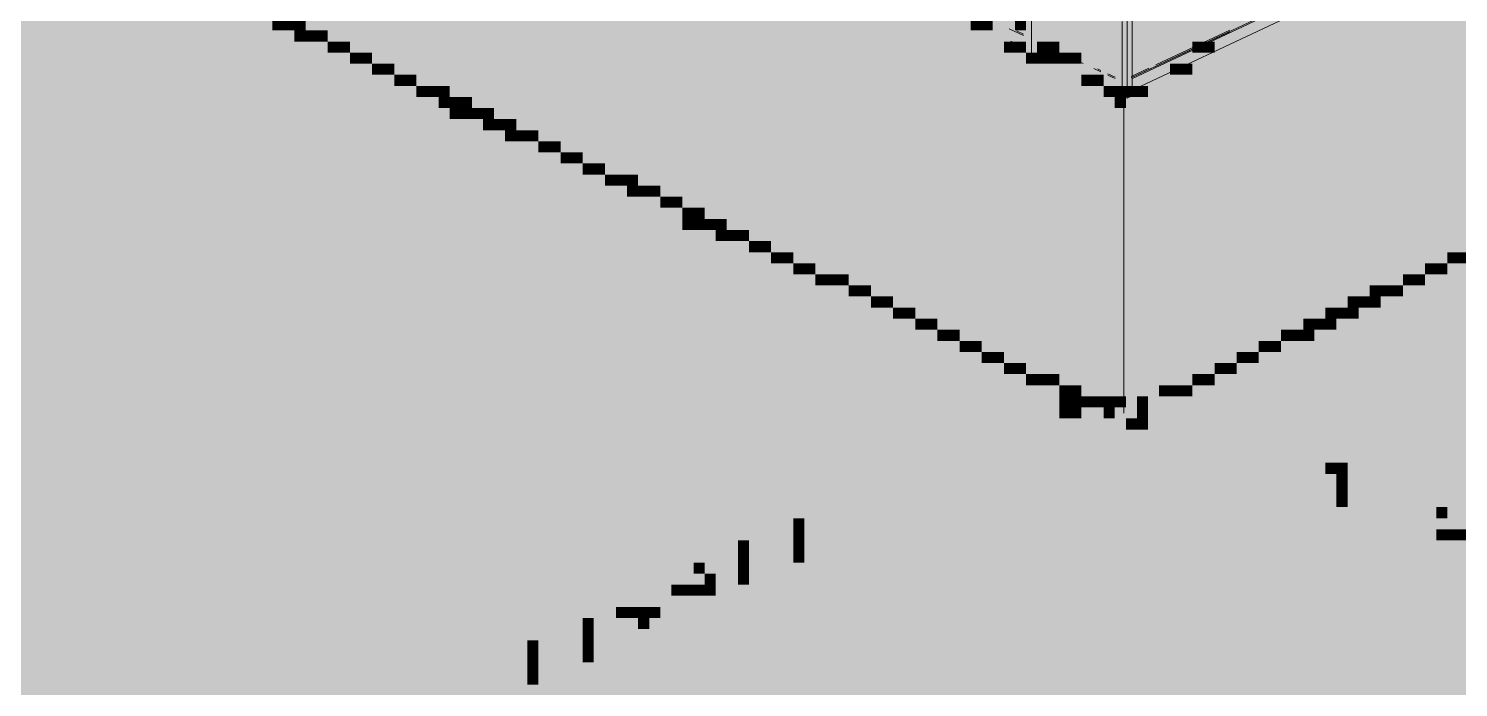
# Paper-space layout '03 3D Building and Roof' of a CAD drawing. Header units: millimetres. Extents: x 5 to 415, y 5 to 292.
# Drawn here: x 202.66 to 224.16, y 198.29 to 208.19 of the extents above; entities that cross this region are included whole.
import ezdxf

# ---------------------------------------------------------------- set-up
doc = ezdxf.new("R2010")
doc.units = ezdxf.units.MM
doc.layers.add('EXISTING', color=7, linetype='Continuous')
doc.layers.add('IMAGES', color=7, linetype='Continuous')

# ---------------------------------------------------------------- blocks, each defined once
blk = doc.blocks.new('SHEET_03')
at = {"layer": 'EXISTING', "color": 250, "lineweight": 9}
for p, q in [((217.743, 224.429), (217.743, 207.777)), ((219.177, 223.803), (219.177, 207.151)), ((219.252, 207.186), (219.252, 223.838)), ((219.257, 207.466), (221.584, 208.558)), ((219.257, 207.445), (221.584, 208.537)), ((219.102, 207.303), (219.102, 208.3)), ((221.559, 208.351), (219.127, 207.21)), ((217.407, 208.191), (217.619, 208.092)), ((217.513, 208.162), (217.619, 208.112)), ((219.241, 207.453), (220.721, 208.148)), ((220.721, 208.169), (219.611, 207.648)), ((217.485, 207.98), (217.432, 208.005)), ((217.884, 207.967), (217.99, 207.918)), ((217.937, 207.963), (217.99, 207.938)), ((218.096, 207.889), (218.149, 207.864)), ((218.096, 207.868), (218.149, 207.843)), ((218.255, 207.793), (218.36, 207.744)), ((218.307, 207.789), (218.36, 207.764)), ((218.466, 207.694), (218.519, 207.669)), ((218.678, 207.595), (218.784, 207.545)), ((218.731, 207.59), (218.784, 207.566)), ((218.89, 207.516), (218.996, 207.466)), ((218.89, 207.495), (218.996, 207.445)), ((219.505, 207.598), (219.241, 207.474)), ((219.127, 207.21), (219.074, 207.235)), ((219.102, 207.416), (219.102, 207.396)), ((219.102, 207.186), (219.177, 207.221)), ((219.127, 207.21), (219.127, 202.415)), ((219.177, 207.221), (219.252, 207.186)), ((219.177, 207.151), (219.102, 207.186)), ((219.252, 207.186), (219.177, 207.151))]:
    blk.add_line(p, q, dxfattribs=at)
at = {"layer": 'IMAGES', "color": 7}
for points in [[(217.659, 207.833), (217.825, 207.833), (217.659, 224.667), (217.825, 224.667)], [(218.992, 207.5), (219.159, 207.5), (218.992, 210.5), (219.159, 210.5)], [(219.159, 207.5), (219.325, 207.5), (219.159, 210.5), (219.325, 210.5)], [(217.825, 208), (217.992, 208), (217.825, 208.833), (217.992, 208.833)], [(163.836, 208.167), (205.994, 208.167), (163.836, 208.333), (205.994, 208.333)], [(205.994, 208.167), (206.328, 208.167), (205.994, 208.333), (206.328, 208.333)], [(206.328, 208.167), (206.494, 208.167), (206.328, 208.333), (206.494, 208.333)], [(206.494, 208.167), (206.661, 208.167), (206.494, 208.333), (206.661, 208.333)], [(206.661, 208.167), (206.827, 208.167), (206.661, 208.333), (206.827, 208.333)], [(206.827, 208.167), (216.826, 208.167), (206.827, 208.333), (216.826, 208.333)], [(216.826, 208.167), (216.992, 208.167), (216.826, 208.333), (216.992, 208.333)], [(216.992, 208.167), (217.159, 208.167), (216.992, 208.333), (217.159, 208.333)], [(217.159, 208.167), (217.492, 208.167), (217.159, 208.333), (217.492, 208.333)], [(217.492, 208.167), (217.659, 208.167), (217.492, 208.333), (217.659, 208.333)], [(217.992, 208), (218.992, 208), (217.992, 208.333), (218.992, 208.333)], [(219.325, 208.167), (220.825, 208.167), (219.325, 208.333), (220.825, 208.333)], [(220.825, 208.167), (221.825, 208.167), (220.825, 208.333), (221.825, 208.333)], [(221.825, 208.167), (231.49, 208.167), (221.825, 208.333), (231.49, 208.333)], [(164.169, 208), (206.328, 208), (164.169, 208.167), (206.328, 208.167)], [(206.328, 208), (206.661, 208), (206.328, 208.167), (206.661, 208.167)], [(206.661, 208), (206.827, 208), (206.661, 208.167), (206.827, 208.167)], [(206.827, 208), (206.994, 208), (206.827, 208.167), (206.994, 208.167)], [(206.994, 208), (207.161, 208), (206.994, 208.167), (207.161, 208.167)], [(207.161, 208), (216.992, 208), (207.161, 208.167), (216.992, 208.167)], [(216.992, 208), (217.326, 208), (216.992, 208.167), (217.326, 208.167)], [(217.326, 208), (217.659, 208), (217.326, 208.167), (217.659, 208.167)], [(219.325, 207.833), (219.492, 207.833), (219.325, 208.167), (219.492, 208.167)], [(219.492, 208), (220.325, 208), (219.492, 208.167), (220.325, 208.167)], [(220.325, 208), (221.325, 208), (220.325, 208.167), (221.325, 208.167)], [(221.325, 208), (231.156, 208), (221.325, 208.167), (231.156, 208.167)], [(164.502, 207.833), (206.661, 207.833), (164.502, 208), (206.661, 208)], [(206.661, 207.833), (207.161, 207.833), (206.661, 208), (207.161, 208)], [(207.161, 207.833), (207.327, 207.833), (207.161, 208), (207.327, 208)], [(207.327, 207.833), (207.494, 207.833), (207.327, 208), (207.494, 208)], [(207.494, 207.833), (217.326, 207.833), (207.494, 208), (217.326, 208)], [(217.326, 207.833), (217.492, 207.833), (217.326, 208), (217.492, 208)], [(217.492, 207.833), (217.659, 207.833), (217.492, 208), (217.659, 208)], [(217.825, 207.833), (217.992, 207.833), (217.825, 208), (217.992, 208)], [(217.992, 207.833), (218.159, 207.833), (217.992, 208), (218.159, 208)], [(218.159, 207.833), (218.992, 207.833), (218.159, 208), (218.992, 208)], [(219.492, 207.833), (220.158, 207.833), (219.492, 208), (220.158, 208)], [(220.158, 207.833), (220.325, 207.833), (220.158, 208), (220.325, 208)], [(220.325, 207.833), (220.492, 207.833), (220.325, 208), (220.492, 208)], [(220.492, 207.833), (220.992, 207.833), (220.492, 208), (220.992, 208)], [(220.992, 207.833), (230.656, 207.833), (220.992, 208), (230.656, 208)], [(164.835, 207.667), (207.161, 207.667), (164.835, 207.833), (207.161, 207.833)], [(165.335, 207.5), (207.494, 207.5), (165.335, 207.667), (207.494, 207.667)], [(207.161, 207.667), (207.494, 207.667), (207.161, 207.833), (207.494, 207.833)], [(207.494, 207.667), (207.661, 207.667), (207.494, 207.833), (207.661, 207.833)], [(207.494, 207.5), (207.827, 207.5), (207.494, 207.667), (207.827, 207.667)], [(207.661, 207.667), (207.827, 207.667), (207.661, 207.833), (207.827, 207.833)], [(207.827, 207.667), (217.659, 207.667), (207.827, 207.833), (217.659, 207.833)], [(207.827, 207.5), (207.994, 207.5), (207.827, 207.667), (207.994, 207.667)], [(207.994, 207.5), (208.161, 207.5), (207.994, 207.667), (208.161, 207.667)], [(208.161, 207.5), (218.159, 207.5), (208.161, 207.667), (218.159, 207.667)], [(217.659, 207.667), (217.825, 207.667), (217.659, 207.833), (217.825, 207.833)], [(217.825, 207.667), (217.992, 207.667), (217.825, 207.833), (217.992, 207.833)], [(217.992, 207.667), (218.159, 207.667), (217.992, 207.833), (218.159, 207.833)], [(218.159, 207.667), (218.325, 207.667), (218.159, 207.833), (218.325, 207.833)], [(218.159, 207.5), (218.992, 207.5), (218.159, 207.667), (218.992, 207.667)], [(218.325, 207.667), (218.492, 207.667), (218.325, 207.833), (218.492, 207.833)], [(218.492, 207.667), (218.992, 207.667), (218.492, 207.833), (218.992, 207.833)], [(219.325, 207.667), (219.825, 207.667), (219.325, 207.833), (219.825, 207.833)], [(219.325, 207.5), (219.825, 207.5), (219.325, 207.667), (219.825, 207.667)], [(219.825, 207.667), (220.658, 207.667), (219.825, 207.833), (220.658, 207.833)], [(219.825, 207.5), (219.992, 207.5), (219.825, 207.667), (219.992, 207.667)], [(219.992, 207.5), (220.158, 207.5), (219.992, 207.667), (220.158, 207.667)], [(220.158, 207.5), (229.99, 207.5), (220.158, 207.667), (229.99, 207.667)], [(220.658, 207.667), (230.323, 207.667), (220.658, 207.833), (230.323, 207.833)], [(165.669, 207.333), (207.827, 207.333), (165.669, 207.5), (207.827, 207.5)], [(207.827, 207.333), (208.161, 207.333), (207.827, 207.5), (208.161, 207.5)], [(208.161, 207.333), (208.327, 207.333), (208.161, 207.5), (208.327, 207.5)], [(208.327, 207.333), (208.494, 207.333), (208.327, 207.5), (208.494, 207.5)], [(208.494, 207.333), (218.492, 207.333), (208.494, 207.5), (218.492, 207.5)], [(218.492, 207.333), (218.659, 207.333), (218.492, 207.5), (218.659, 207.5)], [(218.659, 207.333), (218.825, 207.333), (218.659, 207.5), (218.825, 207.5)], [(218.825, 207.333), (219.159, 207.333), (218.825, 207.5), (219.159, 207.5)], [(219.159, 207.333), (219.492, 207.333), (219.159, 207.5), (219.492, 207.5)], [(219.492, 207.333), (219.825, 207.333), (219.492, 207.5), (219.825, 207.5)], [(219.825, 207.333), (229.657, 207.333), (219.825, 207.5), (229.657, 207.5)], [(166.168, 207.167), (208.161, 207.167), (166.168, 207.333), (208.161, 207.333)], [(208.161, 207.167), (208.494, 207.167), (208.161, 207.333), (208.494, 207.333)], [(208.494, 207.167), (208.66, 207.167), (208.494, 207.333), (208.66, 207.333)], [(208.66, 207.167), (208.827, 207.167), (208.66, 207.333), (208.827, 207.333)], [(208.827, 207.167), (208.994, 207.167), (208.827, 207.333), (208.994, 207.333)], [(208.994, 207.167), (218.825, 207.167), (208.994, 207.333), (218.825, 207.333)], [(218.825, 207.167), (218.992, 207.167), (218.825, 207.333), (218.992, 207.333)], [(218.992, 207.167), (219.159, 207.167), (218.992, 207.333), (219.159, 207.333)], [(219.159, 207.167), (219.325, 207.167), (219.159, 207.333), (219.325, 207.333)], [(219.325, 207.167), (219.492, 207.167), (219.325, 207.333), (219.492, 207.333)], [(219.492, 207.167), (229.323, 207.167), (219.492, 207.333), (229.323, 207.333)], [(166.335, 207), (208.494, 207), (166.335, 207.167), (208.494, 207.167)], [(166.668, 206.833), (208.994, 206.833), (166.668, 207), (208.994, 207)], [(208.494, 207), (208.827, 207), (208.494, 207.167), (208.827, 207.167)], [(208.827, 207), (208.994, 207), (208.827, 207.167), (208.994, 207.167)], [(208.994, 207), (209.16, 207), (208.994, 207.167), (209.16, 207.167)], [(208.994, 206.833), (209.16, 206.833), (208.994, 207), (209.16, 207)], [(209.16, 207), (209.327, 207), (209.16, 207.167), (209.327, 207.167)], [(209.16, 206.833), (209.327, 206.833), (209.16, 207), (209.327, 207)], [(209.327, 207), (218.992, 207), (209.327, 207.167), (218.992, 207.167)], [(209.327, 206.833), (209.494, 206.833), (209.327, 207), (209.494, 207)], [(209.494, 206.833), (209.66, 206.833), (209.494, 207), (209.66, 207)], [(209.66, 206.833), (219.159, 206.833), (209.66, 207), (219.159, 207)], [(218.992, 207), (219.159, 207), (218.992, 207.167), (219.159, 207.167)], [(219.159, 202.5), (219.325, 202.5), (219.159, 207.167), (219.325, 207.167)], [(219.325, 207), (228.99, 207), (219.325, 207.167), (228.99, 207.167)], [(219.325, 206.833), (228.657, 206.833), (219.325, 207), (228.657, 207)], [(166.668, 206.667), (209.16, 206.667), (166.668, 206.833), (209.16, 206.833)], [(209.16, 206.667), (209.494, 206.667), (209.16, 206.833), (209.494, 206.833)], [(209.494, 206.667), (209.66, 206.667), (209.494, 206.833), (209.66, 206.833)], [(209.66, 206.667), (209.827, 206.667), (209.66, 206.833), (209.827, 206.833)], [(209.827, 206.667), (209.994, 206.667), (209.827, 206.833), (209.994, 206.833)], [(209.994, 206.667), (219.159, 206.667), (209.994, 206.833), (219.159, 206.833)], [(219.325, 206.667), (228.323, 206.667), (219.325, 206.833), (228.323, 206.833)], [(167.335, 206.5), (209.494, 206.5), (167.335, 206.667), (209.494, 206.667)], [(209.494, 206.5), (209.827, 206.5), (209.494, 206.667), (209.827, 206.667)], [(209.827, 206.5), (209.994, 206.5), (209.827, 206.667), (209.994, 206.667)], [(209.994, 206.5), (210.16, 206.5), (209.994, 206.667), (210.16, 206.667)], [(210.16, 206.5), (210.327, 206.5), (210.16, 206.667), (210.327, 206.667)], [(210.327, 206.5), (219.159, 206.5), (210.327, 206.667), (219.159, 206.667)], [(219.325, 206.5), (227.99, 206.5), (219.325, 206.667), (227.99, 206.667)], [(167.668, 206.333), (209.827, 206.333), (167.668, 206.5), (209.827, 206.5)], [(209.827, 206.333), (210.327, 206.333), (209.827, 206.5), (210.327, 206.5)], [(210.327, 206.333), (210.493, 206.333), (210.327, 206.5), (210.493, 206.5)], [(210.493, 206.333), (210.66, 206.333), (210.493, 206.5), (210.66, 206.5)], [(210.66, 206.333), (219.159, 206.333), (210.66, 206.5), (219.159, 206.5)], [(219.325, 206.333), (227.49, 206.333), (219.325, 206.5), (227.49, 206.5)], [(168.001, 206.167), (210.327, 206.167), (168.001, 206.333), (210.327, 206.333)], [(168.501, 206), (210.66, 206), (168.501, 206.167), (210.66, 206.167)], [(210.327, 206.167), (210.66, 206.167), (210.327, 206.333), (210.66, 206.333)], [(210.66, 206.167), (210.827, 206.167), (210.66, 206.333), (210.827, 206.333)], [(210.66, 206), (210.993, 206), (210.66, 206.167), (210.993, 206.167)], [(210.827, 206.167), (210.993, 206.167), (210.827, 206.333), (210.993, 206.333)], [(210.993, 206.167), (219.159, 206.167), (210.993, 206.333), (219.159, 206.333)], [(210.993, 206), (211.16, 206), (210.993, 206.167), (211.16, 206.167)], [(211.16, 206), (211.327, 206), (211.16, 206.167), (211.327, 206.167)], [(211.327, 206), (219.159, 206), (211.327, 206.167), (219.159, 206.167)], [(219.325, 206.167), (227.157, 206.167), (219.325, 206.333), (227.157, 206.333)], [(219.325, 206), (226.824, 206), (219.325, 206.167), (226.824, 206.167)], [(168.835, 205.833), (210.993, 205.833), (168.835, 206), (210.993, 206)], [(210.993, 205.833), (211.327, 205.833), (210.993, 206), (211.327, 206)], [(211.327, 205.833), (211.493, 205.833), (211.327, 206), (211.493, 206)], [(211.493, 205.833), (211.66, 205.833), (211.493, 206), (211.66, 206)], [(211.66, 205.833), (211.827, 205.833), (211.66, 206), (211.827, 206)], [(211.827, 205.833), (219.159, 205.833), (211.827, 206), (219.159, 206)], [(219.325, 205.833), (226.49, 205.833), (219.325, 206), (226.49, 206)], [(169.334, 205.667), (211.327, 205.667), (169.334, 205.833), (211.327, 205.833)], [(211.327, 205.667), (211.66, 205.667), (211.327, 205.833), (211.66, 205.833)], [(211.66, 205.667), (211.827, 205.667), (211.66, 205.833), (211.827, 205.833)], [(211.827, 205.667), (211.993, 205.667), (211.827, 205.833), (211.993, 205.833)], [(211.993, 205.667), (212.16, 205.667), (211.993, 205.833), (212.16, 205.833)], [(212.16, 205.667), (219.159, 205.667), (212.16, 205.833), (219.159, 205.833)], [(219.325, 205.667), (225.991, 205.667), (219.325, 205.833), (225.991, 205.833)], [(169.668, 205.5), (211.66, 205.5), (169.668, 205.667), (211.66, 205.667)], [(169.834, 205.333), (212.16, 205.333), (169.834, 205.5), (212.16, 205.5)], [(211.66, 205.5), (212.16, 205.5), (211.66, 205.667), (212.16, 205.667)], [(212.16, 205.5), (212.326, 205.5), (212.16, 205.667), (212.326, 205.667)], [(212.16, 205.333), (212.493, 205.333), (212.16, 205.5), (212.493, 205.5)], [(212.326, 205.5), (212.493, 205.5), (212.326, 205.667), (212.493, 205.667)], [(212.493, 205.5), (219.159, 205.5), (212.493, 205.667), (219.159, 205.667)], [(212.493, 205.333), (212.66, 205.333), (212.493, 205.5), (212.66, 205.5)], [(212.66, 205.333), (212.826, 205.333), (212.66, 205.5), (212.826, 205.5)], [(212.826, 205.333), (219.159, 205.333), (212.826, 205.5), (219.159, 205.5)], [(219.325, 205.5), (225.824, 205.5), (219.325, 205.667), (225.824, 205.667)], [(219.325, 205.333), (225.491, 205.333), (219.325, 205.5), (225.491, 205.5)], [(170.334, 205.167), (212.493, 205.167), (170.334, 205.333), (212.493, 205.333)], [(212.493, 205.167), (212.66, 205.167), (212.493, 205.333), (212.66, 205.333)], [(212.66, 205.167), (212.826, 205.167), (212.66, 205.333), (212.826, 205.333)], [(212.826, 205.167), (212.993, 205.167), (212.826, 205.333), (212.993, 205.333)], [(212.993, 205.167), (213.16, 205.167), (212.993, 205.333), (213.16, 205.333)], [(213.16, 205.167), (219.159, 205.167), (213.16, 205.333), (219.159, 205.333)], [(219.325, 205.167), (225.157, 205.167), (219.325, 205.333), (225.157, 205.333)], [(170.668, 205), (212.66, 205), (170.668, 205.167), (212.66, 205.167)], [(212.66, 205), (212.993, 205), (212.66, 205.167), (212.993, 205.167)], [(212.993, 205), (213.16, 205), (212.993, 205.167), (213.16, 205.167)], [(213.16, 205), (213.326, 205), (213.16, 205.167), (213.326, 205.167)], [(213.326, 205), (213.493, 205), (213.326, 205.167), (213.493, 205.167)], [(213.493, 205), (219.159, 205), (213.493, 205.167), (219.159, 205.167)], [(219.325, 205), (224.657, 205), (219.325, 205.167), (224.657, 205.167)], [(171.167, 204.833), (212.993, 204.833), (171.167, 205), (212.993, 205)], [(212.993, 204.833), (213.493, 204.833), (212.993, 205), (213.493, 205)], [(213.493, 204.833), (213.66, 204.833), (213.493, 205), (213.66, 205)], [(213.66, 204.833), (213.826, 204.833), (213.66, 205), (213.826, 205)], [(213.826, 204.833), (219.159, 204.833), (213.826, 205), (219.159, 205)], [(219.325, 204.833), (224.324, 204.833), (219.325, 205), (224.324, 205)], [(171.334, 204.667), (213.493, 204.667), (171.334, 204.833), (213.493, 204.833)], [(171.667, 204.5), (213.826, 204.5), (171.667, 204.667), (213.826, 204.667)], [(213.493, 204.667), (213.826, 204.667), (213.493, 204.833), (213.826, 204.833)], [(213.826, 204.667), (213.993, 204.667), (213.826, 204.833), (213.993, 204.833)], [(213.826, 204.5), (214.159, 204.5), (213.826, 204.667), (214.159, 204.667)], [(213.993, 204.667), (214.159, 204.667), (213.993, 204.833), (214.159, 204.833)], [(214.159, 204.667), (219.159, 204.667), (214.159, 204.833), (219.159, 204.833)], [(214.159, 204.5), (214.326, 204.5), (214.159, 204.667), (214.326, 204.667)], [(214.326, 204.5), (214.493, 204.5), (214.326, 204.667), (214.493, 204.667)], [(214.493, 204.5), (219.159, 204.5), (214.493, 204.667), (219.159, 204.667)], [(219.325, 204.667), (223.991, 204.667), (219.325, 204.833), (223.991, 204.833)], [(219.325, 204.5), (223.658, 204.5), (219.325, 204.667), (223.658, 204.667)], [(223.658, 204.5), (223.824, 204.5), (223.658, 204.667), (223.824, 204.667)], [(223.824, 204.5), (223.991, 204.5), (223.824, 204.667), (223.991, 204.667)], [(223.991, 204.667), (224.158, 204.667), (223.991, 204.833), (224.158, 204.833)], [(223.991, 204.5), (224.324, 204.5), (223.991, 204.667), (224.324, 204.667)], [(224.158, 204.667), (224.324, 204.667), (224.158, 204.833), (224.324, 204.833)], [(172.001, 204.333), (214.159, 204.333), (172.001, 204.5), (214.159, 204.5)], [(214.159, 204.333), (214.493, 204.333), (214.159, 204.5), (214.493, 204.5)], [(214.493, 204.333), (214.659, 204.333), (214.493, 204.5), (214.659, 204.5)], [(214.659, 204.333), (214.826, 204.333), (214.659, 204.5), (214.826, 204.5)], [(214.826, 204.333), (214.993, 204.333), (214.826, 204.5), (214.993, 204.5)], [(214.993, 204.333), (219.159, 204.333), (214.993, 204.5), (219.159, 204.5)], [(219.325, 204.333), (223.324, 204.333), (219.325, 204.5), (223.324, 204.5)], [(223.324, 204.333), (223.491, 204.333), (223.324, 204.5), (223.491, 204.5)], [(223.491, 204.333), (223.658, 204.333), (223.491, 204.5), (223.658, 204.5)], [(223.658, 204.333), (223.991, 204.333), (223.658, 204.5), (223.991, 204.5)], [(223.991, 204.333), (248.486, 204.333), (223.991, 204.5), (248.486, 204.5)], [(172.501, 204.167), (214.493, 204.167), (172.501, 204.333), (214.493, 204.333)], [(214.493, 204.167), (214.993, 204.167), (214.493, 204.333), (214.993, 204.333)], [(214.993, 204.167), (215.159, 204.167), (214.993, 204.333), (215.159, 204.333)], [(215.159, 204.167), (215.326, 204.167), (215.159, 204.333), (215.326, 204.333)], [(215.326, 204.167), (219.159, 204.167), (215.326, 204.333), (219.159, 204.333)], [(219.325, 204.167), (222.825, 204.167), (219.325, 204.333), (222.825, 204.333)], [(222.825, 204.167), (222.991, 204.167), (222.825, 204.333), (222.991, 204.333)], [(222.991, 204.167), (223.158, 204.167), (222.991, 204.333), (223.158, 204.333)], [(223.158, 204.167), (223.324, 204.167), (223.158, 204.333), (223.324, 204.333)], [(223.324, 204.167), (223.824, 204.167), (223.324, 204.333), (223.824, 204.333)], [(223.824, 204.167), (248.82, 204.167), (223.824, 204.333), (248.82, 204.333)], [(172.834, 204), (214.826, 204), (172.834, 204.167), (214.826, 204.167)], [(173, 203.833), (215.326, 203.833), (173, 204), (215.326, 204)], [(214.826, 204), (215.326, 204), (214.826, 204.167), (215.326, 204.167)], [(215.326, 204), (215.493, 204), (215.326, 204.167), (215.493, 204.167)], [(215.326, 203.833), (215.659, 203.833), (215.326, 204), (215.659, 204)], [(215.493, 204), (215.659, 204), (215.493, 204.167), (215.659, 204.167)], [(215.659, 204), (219.159, 204), (215.659, 204.167), (219.159, 204.167)], [(215.659, 203.833), (215.826, 203.833), (215.659, 204), (215.826, 204)], [(215.826, 203.833), (215.992, 203.833), (215.826, 204), (215.992, 204)], [(215.992, 203.833), (219.159, 203.833), (215.992, 204), (219.159, 204)], [(219.325, 204), (222.491, 204), (219.325, 204.167), (222.491, 204.167)], [(219.325, 203.833), (222.158, 203.833), (219.325, 204), (222.158, 204)], [(222.158, 203.833), (222.325, 203.833), (222.158, 204), (222.325, 204)], [(222.325, 203.833), (222.491, 203.833), (222.325, 204), (222.491, 204)], [(222.491, 204), (222.658, 204), (222.491, 204.167), (222.658, 204.167)], [(222.491, 203.833), (222.658, 203.833), (222.491, 204), (222.658, 204)], [(222.658, 204), (222.825, 204), (222.658, 204.167), (222.825, 204.167)], [(222.658, 203.833), (222.991, 203.833), (222.658, 204), (222.991, 204)], [(222.825, 204), (222.991, 204), (222.825, 204.167), (222.991, 204.167)], [(222.991, 204), (223.491, 204), (222.991, 204.167), (223.491, 204.167)], [(222.991, 203.833), (249.486, 203.833), (222.991, 204), (249.486, 204)], [(223.491, 204), (249.153, 204), (223.491, 204.167), (249.153, 204.167)], [(173.334, 203.667), (215.659, 203.667), (173.334, 203.833), (215.659, 203.833)], [(215.659, 203.667), (215.992, 203.667), (215.659, 203.833), (215.992, 203.833)], [(215.992, 203.667), (216.159, 203.667), (215.992, 203.833), (216.159, 203.833)], [(216.159, 203.667), (216.326, 203.667), (216.159, 203.833), (216.326, 203.833)], [(216.326, 203.667), (219.159, 203.667), (216.326, 203.833), (219.159, 203.833)], [(219.325, 203.667), (221.825, 203.667), (219.325, 203.833), (221.825, 203.833)], [(221.825, 203.667), (221.991, 203.667), (221.825, 203.833), (221.991, 203.833)], [(221.991, 203.667), (222.158, 203.667), (221.991, 203.833), (222.158, 203.833)], [(222.158, 203.667), (222.325, 203.667), (222.158, 203.833), (222.325, 203.833)], [(222.325, 203.667), (222.658, 203.667), (222.325, 203.833), (222.658, 203.833)], [(222.658, 203.667), (249.986, 203.667), (222.658, 203.833), (249.986, 203.833)], [(173.834, 203.5), (215.992, 203.5), (173.834, 203.667), (215.992, 203.667)], [(215.992, 203.5), (216.326, 203.5), (215.992, 203.667), (216.326, 203.667)], [(216.326, 203.5), (216.492, 203.5), (216.326, 203.667), (216.492, 203.667)], [(216.492, 203.5), (216.659, 203.5), (216.492, 203.667), (216.659, 203.667)], [(216.659, 203.5), (219.159, 203.5), (216.659, 203.667), (219.159, 203.667)], [(219.325, 203.5), (221.491, 203.5), (219.325, 203.667), (221.491, 203.667)], [(221.491, 203.5), (221.658, 203.5), (221.491, 203.667), (221.658, 203.667)], [(221.658, 203.5), (221.825, 203.5), (221.658, 203.667), (221.825, 203.667)], [(221.825, 203.5), (221.991, 203.5), (221.825, 203.667), (221.991, 203.667)], [(221.991, 203.5), (222.325, 203.5), (221.991, 203.667), (222.325, 203.667)], [(222.325, 203.5), (250.319, 203.5), (222.325, 203.667), (250.319, 203.667)], [(174.167, 203.333), (216.326, 203.333), (174.167, 203.5), (216.326, 203.5)], [(216.326, 203.333), (216.659, 203.333), (216.326, 203.5), (216.659, 203.5)], [(216.659, 203.333), (216.826, 203.333), (216.659, 203.5), (216.826, 203.5)], [(216.826, 203.333), (216.992, 203.333), (216.826, 203.5), (216.992, 203.5)], [(216.992, 203.333), (219.159, 203.333), (216.992, 203.5), (219.159, 203.5)], [(219.325, 203.333), (221.158, 203.333), (219.325, 203.5), (221.158, 203.5)], [(221.158, 203.333), (221.325, 203.333), (221.158, 203.5), (221.325, 203.5)], [(221.325, 203.333), (221.491, 203.333), (221.325, 203.5), (221.491, 203.5)], [(221.491, 203.333), (221.991, 203.333), (221.491, 203.5), (221.991, 203.5)], [(221.991, 203.333), (250.653, 203.333), (221.991, 203.5), (250.653, 203.5)], [(174.5, 203.167), (216.659, 203.167), (174.5, 203.333), (216.659, 203.333)], [(174.833, 203), (216.992, 203), (174.833, 203.167), (216.992, 203.167)], [(216.659, 203.167), (216.992, 203.167), (216.659, 203.333), (216.992, 203.333)], [(216.992, 203.167), (217.159, 203.167), (216.992, 203.333), (217.159, 203.333)], [(216.992, 203), (217.326, 203), (216.992, 203.167), (217.326, 203.167)], [(217.159, 203.167), (217.326, 203.167), (217.159, 203.333), (217.326, 203.333)], [(217.326, 203.167), (219.159, 203.167), (217.326, 203.333), (219.159, 203.333)], [(217.326, 203), (217.492, 203), (217.326, 203.167), (217.492, 203.167)], [(217.492, 203), (217.659, 203), (217.492, 203.167), (217.659, 203.167)], [(217.659, 203), (219.159, 203), (217.659, 203.167), (219.159, 203.167)], [(219.325, 203.167), (220.825, 203.167), (219.325, 203.333), (220.825, 203.333)], [(219.325, 203), (220.492, 203), (219.325, 203.167), (220.492, 203.167)], [(220.492, 203), (220.658, 203), (220.492, 203.167), (220.658, 203.167)], [(220.658, 203), (220.825, 203), (220.658, 203.167), (220.825, 203.167)], [(220.825, 203.167), (220.992, 203.167), (220.825, 203.333), (220.992, 203.333)], [(220.825, 203), (221.158, 203), (220.825, 203.167), (221.158, 203.167)], [(220.992, 203.167), (221.158, 203.167), (220.992, 203.333), (221.158, 203.333)], [(221.158, 203.167), (221.491, 203.167), (221.158, 203.333), (221.491, 203.333)], [(221.158, 203), (251.486, 203), (221.158, 203.167), (251.486, 203.167)], [(221.491, 203.167), (250.986, 203.167), (221.491, 203.333), (250.986, 203.333)], [(175.333, 202.833), (217.326, 202.833), (175.333, 203), (217.326, 203)], [(217.326, 202.833), (217.659, 202.833), (217.326, 203), (217.659, 203)], [(217.659, 202.833), (217.825, 202.833), (217.659, 203), (217.825, 203)], [(217.825, 202.833), (217.992, 202.833), (217.825, 203), (217.992, 203)], [(217.992, 202.833), (218.159, 202.833), (217.992, 203), (218.159, 203)], [(218.159, 202.833), (219.159, 202.833), (218.159, 203), (219.159, 203)], [(219.325, 202.833), (220.158, 202.833), (219.325, 203), (220.158, 203)], [(220.158, 202.833), (220.325, 202.833), (220.158, 203), (220.325, 203)], [(220.325, 202.833), (220.492, 202.833), (220.325, 203), (220.492, 203)], [(220.492, 202.833), (220.825, 202.833), (220.492, 203), (220.825, 203)], [(220.825, 202.833), (251.819, 202.833), (220.825, 203), (251.819, 203)], [(175.667, 202.667), (217.659, 202.667), (175.667, 202.833), (217.659, 202.833)], [(217.659, 202.667), (218.159, 202.667), (217.659, 202.833), (218.159, 202.833)], [(218.159, 202.667), (218.325, 202.667), (218.159, 202.833), (218.325, 202.833)], [(218.325, 202.667), (218.492, 202.667), (218.325, 202.833), (218.492, 202.833)], [(218.492, 202.667), (219.159, 202.667), (218.492, 202.833), (219.159, 202.833)], [(219.325, 202.667), (219.658, 202.667), (219.325, 202.833), (219.658, 202.833)], [(219.658, 202.667), (219.825, 202.667), (219.658, 202.833), (219.825, 202.833)], [(219.825, 202.667), (219.992, 202.667), (219.825, 202.833), (219.992, 202.833)], [(219.992, 202.667), (220.158, 202.667), (219.992, 202.833), (220.158, 202.833)], [(220.158, 202.667), (220.492, 202.667), (220.158, 202.833), (220.492, 202.833)], [(220.492, 202.667), (251.986, 202.667), (220.492, 202.833), (251.986, 202.833)], [(176, 202.5), (217.992, 202.5), (176, 202.667), (217.992, 202.667)], [(176.167, 202.333), (217.992, 202.333), (176.167, 202.5), (217.992, 202.5)], [(217.992, 202.333), (218.159, 202.333), (217.992, 202.667), (218.159, 202.667)], [(218.159, 202.5), (218.325, 202.5), (218.159, 202.667), (218.325, 202.667)], [(218.159, 202.333), (218.325, 202.333), (218.159, 202.5), (218.325, 202.5)], [(218.325, 202.5), (218.492, 202.5), (218.325, 202.667), (218.492, 202.667)], [(218.325, 202.333), (218.492, 202.333), (218.325, 202.5), (218.492, 202.5)], [(218.492, 202.5), (218.659, 202.5), (218.492, 202.667), (218.659, 202.667)], [(218.492, 202.333), (218.825, 202.333), (218.492, 202.5), (218.825, 202.5)], [(218.659, 202.5), (218.825, 202.5), (218.659, 202.667), (218.825, 202.667)], [(218.825, 202.5), (218.992, 202.5), (218.825, 202.667), (218.992, 202.667)], [(218.825, 202.333), (218.992, 202.333), (218.825, 202.5), (218.992, 202.5)], [(218.992, 202.5), (219.159, 202.5), (218.992, 202.667), (219.159, 202.667)], [(218.992, 202.333), (219.325, 202.333), (218.992, 202.5), (219.325, 202.5)], [(219.325, 202.5), (219.492, 202.5), (219.325, 202.667), (219.492, 202.667)], [(219.325, 202.333), (219.492, 202.333), (219.325, 202.5), (219.492, 202.5)], [(219.492, 202.5), (219.825, 202.5), (219.492, 202.667), (219.825, 202.667)], [(219.492, 202.333), (219.825, 202.333), (219.492, 202.5), (219.825, 202.5)], [(219.825, 202.5), (220.158, 202.5), (219.825, 202.667), (220.158, 202.667)], [(219.825, 202.333), (252.652, 202.333), (219.825, 202.5), (252.652, 202.5)], [(220.158, 202.5), (252.319, 202.5), (220.158, 202.667), (252.319, 202.667)], [(176.5, 202.167), (218.159, 202.167), (176.5, 202.333), (218.159, 202.333)], [(218.159, 202.167), (218.492, 202.167), (218.159, 202.333), (218.492, 202.333)], [(218.492, 202.167), (218.825, 202.167), (218.492, 202.333), (218.825, 202.333)], [(218.825, 202.167), (219.159, 202.167), (218.825, 202.333), (219.159, 202.333)], [(219.159, 202.167), (219.325, 202.167), (219.159, 202.333), (219.325, 202.333)], [(219.325, 202.167), (219.492, 202.167), (219.325, 202.333), (219.492, 202.333)], [(219.492, 202.167), (253.152, 202.167), (219.492, 202.333), (253.152, 202.333)], [(177.166, 202), (253.485, 202), (177.166, 202.167), (253.485, 202.167)], [(177.333, 201.833), (253.819, 201.833), (177.333, 202), (253.819, 202)], [(178, 201.667), (254.152, 201.667), (178, 201.833), (254.152, 201.833)], [(178.166, 201.5), (222.158, 201.5), (178.166, 201.667), (222.158, 201.667)], [(222.158, 201.5), (222.325, 201.5), (222.158, 201.667), (222.325, 201.667)], [(222.325, 201.5), (222.491, 201.5), (222.325, 201.667), (222.491, 201.667)], [(222.491, 201.5), (254.652, 201.5), (222.491, 201.667), (254.652, 201.667)], [(178.333, 201.333), (222.158, 201.333), (178.333, 201.5), (222.158, 201.5)], [(222.158, 201.167), (222.325, 201.167), (222.158, 201.5), (222.325, 201.5)], [(222.325, 201.333), (222.491, 201.333), (222.325, 201.5), (222.491, 201.5)], [(222.491, 201.167), (222.658, 201.167), (222.491, 201.5), (222.658, 201.5)], [(222.658, 201.333), (254.985, 201.333), (222.658, 201.5), (254.985, 201.5)], [(178.666, 201.167), (222.158, 201.167), (178.666, 201.333), (222.158, 201.333)], [(222.325, 201.167), (222.491, 201.167), (222.325, 201.333), (222.491, 201.333)], [(222.658, 201.167), (222.991, 201.167), (222.658, 201.333), (222.991, 201.333)], [(222.991, 201.167), (223.324, 201.167), (222.991, 201.333), (223.324, 201.333)], [(223.324, 201.167), (255.152, 201.167), (223.324, 201.333), (255.152, 201.333)], [(179.166, 201), (222.325, 201), (179.166, 201.167), (222.325, 201.167)], [(179.499, 200.833), (222.825, 200.833), (179.499, 201), (222.825, 201)], [(222.325, 201), (222.491, 201), (222.325, 201.167), (222.491, 201.167)], [(222.491, 201), (222.825, 201), (222.491, 201.167), (222.825, 201.167)], [(222.825, 200.833), (222.991, 200.833), (222.825, 201.167), (222.991, 201.167)], [(222.991, 200.833), (223.158, 200.833), (222.991, 201.167), (223.158, 201.167)], [(223.158, 200.833), (223.324, 200.833), (223.158, 201.167), (223.324, 201.167)], [(223.324, 200.833), (223.491, 200.833), (223.324, 201.167), (223.491, 201.167)], [(223.491, 201), (255.485, 201), (223.491, 201.167), (255.485, 201.167)], [(223.491, 200.833), (223.824, 200.833), (223.491, 201), (223.824, 201)], [(223.824, 200.833), (223.991, 200.833), (223.824, 201), (223.991, 201)], [(223.991, 200.833), (255.985, 200.833), (223.991, 201), (255.985, 201)], [(179.666, 200.667), (214.159, 200.667), (179.666, 200.833), (214.159, 200.833)], [(214.159, 200.667), (214.326, 200.667), (214.159, 200.833), (214.326, 200.833)], [(214.326, 200.667), (222.991, 200.667), (214.326, 200.833), (222.991, 200.833)], [(222.991, 200.667), (223.324, 200.667), (222.991, 200.833), (223.324, 200.833)], [(223.324, 200.667), (223.658, 200.667), (223.324, 200.833), (223.658, 200.833)], [(223.658, 200.5), (223.824, 200.5), (223.658, 200.833), (223.824, 200.833)], [(223.824, 200.667), (224.158, 200.667), (223.824, 200.833), (224.158, 200.833)], [(224.158, 200.667), (256.318, 200.667), (224.158, 200.833), (256.318, 200.833)], [(180.166, 200.5), (213.993, 200.5), (180.166, 200.667), (213.993, 200.667)], [(213.993, 200.333), (214.159, 200.333), (213.993, 200.667), (214.159, 200.667)], [(214.159, 200.5), (214.326, 200.5), (214.159, 200.667), (214.326, 200.667)], [(214.326, 200.333), (214.493, 200.333), (214.326, 200.667), (214.493, 200.667)], [(214.493, 200.5), (223.658, 200.5), (214.493, 200.667), (223.658, 200.667)], [(223.824, 200.5), (223.991, 200.5), (223.824, 200.667), (223.991, 200.667)], [(223.991, 200.5), (224.158, 200.5), (223.991, 200.667), (224.158, 200.667)], [(224.158, 200.5), (224.324, 200.5), (224.158, 200.667), (224.324, 200.667)], [(180.499, 200.333), (213.326, 200.333), (180.499, 200.5), (213.326, 200.5)], [(180.832, 200.167), (213.16, 200.167), (180.832, 200.333), (213.16, 200.333)], [(213.16, 200), (213.326, 200), (213.16, 200.333), (213.326, 200.333)], [(213.326, 200.333), (213.493, 200.333), (213.326, 200.5), (213.493, 200.5)], [(213.326, 200.167), (213.493, 200.167), (213.326, 200.333), (213.493, 200.333)], [(213.493, 200.333), (213.993, 200.333), (213.493, 200.5), (213.993, 200.5)], [(213.493, 200), (213.66, 200), (213.493, 200.333), (213.66, 200.333)], [(213.66, 200.167), (214.159, 200.167), (213.66, 200.333), (214.159, 200.333)], [(214.159, 200.333), (214.326, 200.333), (214.159, 200.5), (214.326, 200.5)], [(214.159, 200.167), (214.326, 200.167), (214.159, 200.333), (214.326, 200.333)], [(214.326, 200.167), (255.652, 200.167), (214.326, 200.333), (255.652, 200.333)], [(214.493, 200.333), (223.824, 200.333), (214.493, 200.5), (223.824, 200.5)], [(223.824, 200.333), (224.158, 200.333), (223.824, 200.5), (224.158, 200.5)], [(224.158, 200.333), (255.985, 200.333), (224.158, 200.5), (255.985, 200.5)], [(181.332, 200), (212.66, 200), (181.332, 200.167), (212.66, 200.167)], [(212.66, 200), (212.826, 200), (212.66, 200.167), (212.826, 200.167)], [(212.826, 200), (213.16, 200), (212.826, 200.167), (213.16, 200.167)], [(213.326, 200), (213.493, 200), (213.326, 200.167), (213.493, 200.167)], [(213.66, 200), (255.318, 200), (213.66, 200.167), (255.318, 200.167)], [(181.499, 199.833), (212.493, 199.833), (181.499, 200), (212.493, 200)], [(212.493, 199.833), (212.826, 199.833), (212.493, 200), (212.826, 200)], [(212.826, 199.833), (212.993, 199.833), (212.826, 200), (212.993, 200)], [(212.993, 199.833), (213.326, 199.833), (212.993, 200), (213.326, 200)], [(213.326, 199.833), (213.493, 199.833), (213.326, 200), (213.493, 200)], [(213.493, 199.833), (254.985, 199.833), (213.493, 200), (254.985, 200)], [(181.999, 199.667), (212.326, 199.667), (181.999, 199.833), (212.326, 199.833)], [(212.326, 199.667), (212.493, 199.667), (212.326, 199.833), (212.493, 199.833)], [(212.493, 199.667), (212.66, 199.667), (212.493, 199.833), (212.66, 199.833)], [(212.66, 199.667), (212.826, 199.667), (212.66, 199.833), (212.826, 199.833)], [(212.826, 199.667), (212.993, 199.667), (212.826, 199.833), (212.993, 199.833)], [(212.993, 199.667), (254.652, 199.667), (212.993, 199.833), (254.652, 199.833)], [(182.332, 199.5), (212.493, 199.5), (182.332, 199.667), (212.493, 199.667)], [(182.832, 199.333), (211.493, 199.333), (182.832, 199.5), (211.493, 199.5)], [(211.493, 199.333), (211.66, 199.333), (211.493, 199.5), (211.66, 199.5)], [(211.66, 199.333), (211.827, 199.333), (211.66, 199.5), (211.827, 199.5)], [(211.827, 199.333), (211.993, 199.333), (211.827, 199.5), (211.993, 199.5)], [(211.993, 199.333), (212.16, 199.333), (211.993, 199.5), (212.16, 199.5)], [(212.16, 199.333), (226.157, 199.333), (212.16, 199.5), (226.157, 199.5)], [(212.493, 199.5), (212.826, 199.5), (212.493, 199.667), (212.826, 199.667)], [(212.826, 199.5), (254.152, 199.5), (212.826, 199.667), (254.152, 199.667)], [(182.999, 199.167), (210.993, 199.167), (182.999, 199.333), (210.993, 199.333)], [(210.993, 199.167), (211.16, 199.167), (210.993, 199.333), (211.16, 199.333)], [(211.16, 199.167), (211.827, 199.167), (211.16, 199.333), (211.827, 199.333)], [(211.827, 199.167), (211.993, 199.167), (211.827, 199.333), (211.993, 199.333)], [(211.993, 199.167), (226.324, 199.167), (211.993, 199.333), (226.324, 199.333)], [(183.332, 199), (210.827, 199), (183.332, 199.167), (210.827, 199.167)], [(210.827, 198.833), (210.993, 198.833), (210.827, 199.167), (210.993, 199.167)], [(210.993, 199), (211.16, 199), (210.993, 199.167), (211.16, 199.167)], [(211.16, 198.833), (211.327, 198.833), (211.16, 199.167), (211.327, 199.167)], [(211.327, 198.833), (226.99, 198.833), (211.327, 199.167), (226.99, 199.167)], [(183.665, 198.833), (210.16, 198.833), (183.665, 199), (210.16, 199)], [(184.165, 198.667), (209.994, 198.667), (184.165, 198.833), (209.994, 198.833)], [(209.994, 198.5), (210.16, 198.5), (209.994, 198.833), (210.16, 198.833)], [(210.16, 198.833), (210.327, 198.833), (210.16, 199), (210.327, 199)], [(210.16, 198.667), (210.327, 198.667), (210.16, 198.833), (210.327, 198.833)], [(210.327, 198.833), (210.827, 198.833), (210.327, 199), (210.827, 199)], [(210.327, 198.5), (210.493, 198.5), (210.327, 198.833), (210.493, 198.833)], [(210.493, 198.667), (210.993, 198.667), (210.493, 198.833), (210.993, 198.833)], [(210.993, 198.833), (211.16, 198.833), (210.993, 199), (211.16, 199)], [(210.993, 198.667), (211.16, 198.667), (210.993, 198.833), (211.16, 198.833)], [(211.16, 198.667), (227.157, 198.667), (211.16, 198.833), (227.157, 198.833)], [(184.498, 198.5), (209.994, 198.5), (184.498, 198.667), (209.994, 198.667)], [(210.16, 198.5), (210.327, 198.5), (210.16, 198.667), (210.327, 198.667)], [(210.493, 198.5), (227.824, 198.5), (210.493, 198.667), (227.824, 198.667)], [(184.665, 198.333), (210.16, 198.333), (184.665, 198.5), (210.16, 198.5)], [(210.16, 198.333), (210.327, 198.333), (210.16, 198.5), (210.327, 198.5)], [(210.327, 198.333), (227.99, 198.333), (210.327, 198.5), (227.99, 198.5)], [(184.998, 198.167), (251.486, 198.167), (184.998, 198.333), (251.486, 198.333)]]:
    blk.add_solid(points, dxfattribs=at)

psp = doc.layouts.new('03 3D Building and Roof')

# ---------------------------------------------------------------- block references
psp.add_blockref('SHEET_03', (0, 0))

doc.saveas('drawing.dxf')
